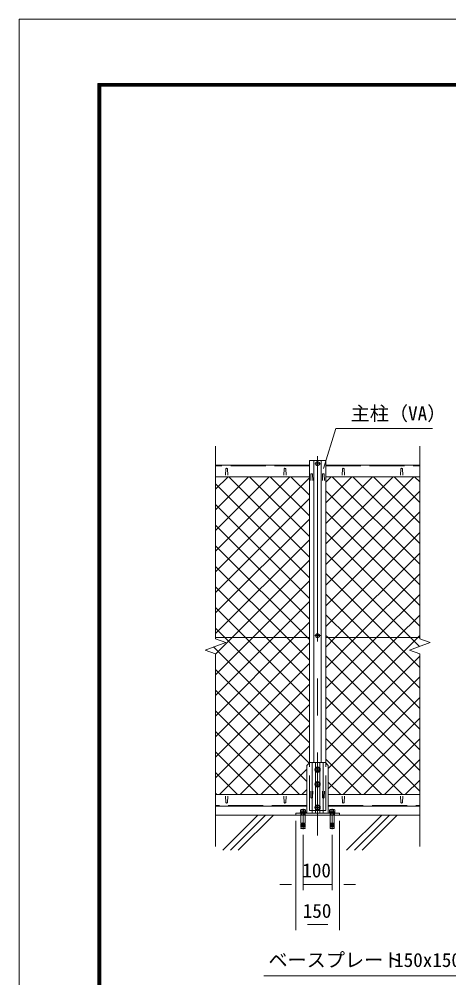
# Model space of a CAD drawing. Units: millimetres, scale not verified. Extents: x -4200 to 4200, y -2970 to 2970.
# Drawn here: x -4200 to -2728, y -317 to 2970 of the extents above; entities that cross this region are included whole.
import ezdxf
from ezdxf.enums import TextEntityAlignment as Align

# ---------------------------------------------------------------- set-up
doc = ezdxf.new("R2010")
doc.units = ezdxf.units.MM
doc.header["$LTSCALE"] = 20
doc.linetypes.add('DASHED', pattern=[7.5, 6, -1.5])
doc.linetypes.add('USER1', pattern=[50.8, 31.75, -6.35, 6.35, -6.35])
for name, color, linetype, lineweight in [('0-1_D-STR1', 1, 'Continuous', 18), ('0-2_D-BMK', 2, 'USER1', 13), ('0-3_D-STR3', 3, 'Continuous', 13), ('0-4_D-STR-DIM', 7, 'Continuous', 9), ('0-5_0', 7, 'Continuous', 9), ('0-6_D-STR-TXT', 7, 'Continuous', 9), ('0-8_D-TTL', 7, 'Continuous', 9), ('0-9_D-BGD', 7, 'Continuous', 9), ('0-A_D-DCR-HCH', 7, 'Continuous', 9)]:
    doc.layers.add(name, color=color, linetype=linetype, lineweight=lineweight)
doc.styles.add('ＭＳ ゴシック', font='')
doc.styles.get('ＭＳ ゴシック').set_extended_font_data('MS Gothic')

msp = doc.modelspace()

# ---------------------------------------------------------------- linework, layer by layer
at = {"layer": '0-1_D-STR1'}
for p, q in [((-3205.17, 1456.37), (-3149.17, 1456.37)), ((-3205.17, 419.87), (-3205.17, 1456.37)), ((-3189.67, 421.37), (-3189.67, 1456.37)), ((-3164.67, 421.37), (-3164.67, 1456.37)), ((-3149.17, 419.87), (-3149.17, 1456.37)), ((-3205.17, 1441.37), (-3527.17, 1441.37)), ((-3492.17, 1428.24), (-3492.92, 1406.74)), ((-3486.17, 1428.24), (-3485.42, 1406.74)), ((-3292.17, 1428.24), (-3292.92, 1406.74)), ((-3286.17, 1428.24), (-3285.42, 1406.74)), ((-3149.17, 1441.37), (-2827.17, 1441.37)), ((-3092.17, 1428.24), (-3092.92, 1406.74)), ((-3086.17, 1428.24), (-3085.42, 1406.74)), ((-2892.17, 1428.24), (-2892.92, 1406.74)), ((-2886.17, 1428.24), (-2885.42, 1406.74)), ((-3527.17, 1401.37), (-3205.17, 1401.37)), ((-3200.17, 1409.75), (-3200.92, 1388.25)), ((-3194.17, 1409.75), (-3193.42, 1388.25)), ((-3160.17, 1409.75), (-3160.92, 1388.25)), ((-3154.17, 1409.75), (-3153.42, 1388.25)), ((-2827.17, 1401.37), (-3149.17, 1401.37)), ((-3527.17, 311.37), (-3213.67, 311.37)), ((-3492.17, 284.5), (-3492.92, 306)), ((-3486.17, 284.5), (-3485.42, 306)), ((-3292.17, 284.5), (-3292.92, 306)), ((-3286.17, 284.5), (-3285.42, 306)), ((-3200.17, 301.7), (-3200.92, 323.2)), ((-3194.17, 301.7), (-3193.42, 323.2)), ((-3160.17, 301.7), (-3160.92, 323.2)), ((-3154.17, 301.7), (-3153.42, 323.2)), ((-2827.17, 311.37), (-3140.67, 311.37)), ((-3092.17, 284.5), (-3092.92, 306)), ((-3086.17, 284.5), (-3085.42, 306)), ((-2892.17, 284.5), (-2892.92, 306)), ((-2886.17, 284.5), (-2885.42, 306)), ((-3213.67, 271.37), (-3527.17, 271.37)), ((-3140.67, 271.37), (-2827.17, 271.37))]:
    msp.add_line(p, q, dxfattribs=at)
at = {"layer": '0-1_D-STR1', "linetype": 'DASHED'}
for p, q in [((-3205.17, 1438.37), (-3527.17, 1438.37)), ((-3149.17, 1438.37), (-2827.17, 1438.37)), ((-3205.17, 256.37), (-3205.17, 419.87)), ((-3149.17, 256.37), (-3149.17, 419.87)), ((-3200.17, 301.7), (-3200.92, 323.2)), ((-3194.17, 301.7), (-3193.42, 323.2)), ((-3160.17, 301.7), (-3160.92, 323.2)), ((-3154.17, 301.7), (-3153.42, 323.2)), ((-3213.67, 274.37), (-3527.17, 274.37)), ((-3140.67, 274.37), (-2827.17, 274.37)), ((-3149.17, 256.37), (-3205.17, 256.37))]:
    msp.add_line(p, q, dxfattribs=at)
at = {"layer": '0-1_D-STR1'}
for centre, start, end in [((-3489.17, 1426.99), 22.61986, 157.38014), ((-3289.17, 1426.99), 22.61986, 157.38014), ((-3089.17, 1426.99), 22.61986, 157.38014), ((-2889.17, 1426.99), 22.61986, 157.38014), ((-3197.17, 1408.5), 22.61986, 157.38014), ((-3157.17, 1408.5), 22.61986, 157.38014), ((-3197.17, 302.95), 202.61986, 337.38014), ((-3157.17, 302.95), 202.61986, 337.38014), ((-3489.17, 285.75), 202.61986, 337.38014), ((-3289.17, 285.75), 202.61986, 337.38014), ((-3089.17, 285.75), 202.61986, 337.38014), ((-2889.17, 285.75), 202.61986, 337.38014)]:
    msp.add_arc(centre, 3.25, start, end, dxfattribs=at)
at = {"layer": '0-1_D-STR1', "linetype": 'DASHED'}
for centre in [(-3197.17, 302.95), (-3157.17, 302.95)]:
    msp.add_arc(centre, 3.25, 202.61986, 337.38014, dxfattribs=at)
at = {"layer": '0-2_D-BMK'}
for p, q in [((-3177.17, 1471.37), (-3177.17, 171.37)), ((-3167.17, 1445.87), (-3187.17, 1445.87)), ((-3167.17, 856.37), (-3187.17, 856.37)), ((-3187.17, 396.87), (-3167.17, 396.87)), ((-3187.17, 346.87), (-3167.17, 346.87)), ((-3227.17, 263.06), (-3227.17, 193.06)), ((-3167.17, 266.87), (-3187.17, 266.87)), ((-3127.17, 263.06), (-3127.17, 193.06))]:
    msp.add_line(p, q, dxfattribs=at)
at = {"layer": '0-3_D-STR3'}
for p, q in [((-3177.17, 1453.37), (-3183.67, 1449.62)), ((-3183.67, 1449.62), (-3183.67, 1442.11)), ((-3170.67, 1449.62), (-3177.17, 1453.37)), ((-3170.67, 1442.11), (-3170.67, 1449.62)), ((-3183.67, 1442.11), (-3177.17, 1438.36)), ((-3177.17, 1438.36), (-3170.67, 1442.11)), ((-3205.17, 849.62), (-3527.17, 849.62)), ((-2827.17, 849.62), (-3149.17, 849.62)), ((-3203.67, 421.37), (-3213.67, 411.37)), ((-3213.67, 247.37), (-3213.67, 411.37)), ((-3203.67, 421.37), (-3150.67, 421.37)), ((-3196.17, 247.37), (-3196.17, 421.37)), ((-3184.67, 421.37), (-3184.67, 401.84)), ((-3169.67, 421.37), (-3169.67, 401.84)), ((-3158.17, 247.37), (-3158.17, 421.37)), ((-3150.67, 421.37), (-3140.67, 411.37)), ((-3140.67, 247.37), (-3140.67, 411.37)), ((-3184.67, 391.89), (-3184.67, 351.84)), ((-3169.67, 391.89), (-3169.67, 351.84)), ((-3184.67, 341.89), (-3184.67, 271.84)), ((-3169.67, 341.89), (-3169.67, 271.84)), ((-3235.97, 251.87), (-3235.97, 259.07)), ((-3220.24, 259.87), (-3233.87, 259.87)), ((-3232.17, 241.37), (-3232.17, 247.37)), ((-3231.57, 259.07), (-3231.57, 251.87)), ((-3231.37, 241.37), (-3231.37, 247.37)), ((-3228.42, 249.37), (-3225.92, 251.87)), ((-3222.97, 241.37), (-3222.97, 247.37)), ((-3222.77, 259.07), (-3222.77, 251.87)), ((-3222.17, 241.37), (-3222.17, 247.37)), ((-3218.37, 251.87), (-3218.37, 259.07)), ((-3184.67, 261.89), (-3184.67, 247.37)), ((-3169.67, 261.89), (-3169.67, 247.37)), ((-3135.97, 251.87), (-3135.97, 259.07)), ((-3120.24, 259.87), (-3133.87, 259.87)), ((-3132.17, 241.37), (-3132.17, 247.37)), ((-3131.57, 259.07), (-3131.57, 251.87)), ((-3131.37, 241.37), (-3131.37, 247.37)), ((-3128.42, 249.37), (-3125.92, 251.87)), ((-3122.97, 241.37), (-3122.97, 247.37)), ((-3122.77, 259.07), (-3122.77, 251.87)), ((-3122.17, 241.37), (-3122.17, 247.37)), ((-3118.37, 251.87), (-3118.37, 259.07)), ((-3227.54, 208.87), (-3234.37, 208.87)), ((-3227.54, 211.37), (-3234.17, 211.37)), ((-3227.54, 206.37), (-3234.17, 206.37)), ((-3227.54, 203.87), (-3234.17, 203.87)), ((-3227.54, 215.16), (-3227.54, 201.37)), ((-3226.79, 215.16), (-3226.79, 201.37)), ((-3226.79, 211.37), (-3220.17, 211.37)), ((-3226.79, 208.87), (-3220.17, 208.87)), ((-3226.79, 206.37), (-3220.17, 206.37)), ((-3226.79, 203.87), (-3220.17, 203.87)), ((-3127.54, 208.87), (-3134.37, 208.87)), ((-3127.54, 211.37), (-3134.17, 211.37)), ((-3127.54, 206.37), (-3134.17, 206.37)), ((-3127.54, 203.87), (-3134.17, 203.87)), ((-3127.54, 215.16), (-3127.54, 201.37)), ((-3126.79, 215.16), (-3126.79, 201.37)), ((-3126.79, 211.37), (-3120.17, 211.37)), ((-3126.79, 208.87), (-3120.17, 208.87)), ((-3126.79, 206.37), (-3120.17, 206.37)), ((-3126.79, 203.87), (-3120.17, 203.87))]:
    msp.add_line(p, q, dxfattribs=at)
at = {"layer": '0-3_D-STR3', "linetype": 'DASHED'}
for p, q in [((-3234.67, 241.37), (-3234.67, 247.37)), ((-3219.67, 241.37), (-3219.67, 247.37)), ((-3134.67, 241.37), (-3134.67, 247.37)), ((-3119.67, 241.37), (-3119.67, 247.37))]:
    msp.add_line(p, q, dxfattribs=at)
at = {"layer": '0-3_D-STR3'}
for points in [[(-3170.67, 860.12), (-3177.17, 863.87), (-3183.67, 860.12), (-3183.67, 852.61), (-3177.17, 848.86), (-3170.67, 852.61)], [(-3170.67, 393.11), (-3177.17, 389.36), (-3183.67, 393.11), (-3183.67, 400.62), (-3177.17, 404.37), (-3170.67, 400.62)], [(-3170.67, 343.11), (-3177.17, 339.36), (-3183.67, 343.11), (-3183.67, 350.62), (-3177.17, 354.37), (-3170.67, 350.62)], [(-3170.67, 263.11), (-3177.17, 259.36), (-3183.67, 263.11), (-3183.67, 270.62), (-3177.17, 274.37), (-3170.67, 270.62)], [(-3252.17, 241.37), (-3102.17, 241.37), (-3102.17, 247.37), (-3252.17, 247.37)], [(-3216.67, 249.37), (-3216.67, 247.37), (-3237.67, 247.37), (-3237.67, 249.37)], [(-3116.67, 249.37), (-3116.67, 247.37), (-3137.67, 247.37), (-3137.67, 249.37)]]:
    msp.add_lwpolyline(points, close=True, dxfattribs=at)
for points in [[(-3236.37, 249.37), (-3236.37, 251.87), (-3217.97, 251.87), (-3217.97, 249.37)], [(-3226.79, 213.03), (-3220.17, 213.03), (-3220.17, 241.37), (-3234.17, 241.37), (-3234.17, 213.03), (-3227.54, 213.03)], [(-3136.37, 249.37), (-3136.37, 251.87), (-3117.97, 251.87), (-3117.97, 249.37)], [(-3126.79, 213.03), (-3120.17, 213.03), (-3120.17, 241.37), (-3134.17, 241.37), (-3134.17, 213.03), (-3127.54, 213.03)], [(-3233.85, 213.03), (-3234.17, 211.37), (-3234.17, 210.53), (-3227.54, 210.53)], [(-3233.85, 210.53), (-3234.17, 208.87), (-3234.17, 208.03), (-3227.54, 208.03)], [(-3233.85, 208.03), (-3234.17, 206.37), (-3234.17, 205.53), (-3227.54, 205.53)], [(-3220.48, 205.53), (-3220.17, 203.87), (-3220.17, 201.37), (-3234.17, 201.37), (-3234.17, 203.87), (-3233.85, 205.53)], [(-3220.69, 201.37), (-3220.17, 195.37), (-3234.17, 195.37), (-3233.64, 201.37)], [(-3220.17, 201.37), (-3226.85, 201.37), (-3234.17, 201.37)], [(-3220.48, 213.03), (-3220.17, 211.37), (-3220.17, 210.53), (-3226.79, 210.53)], [(-3220.48, 210.53), (-3220.17, 208.87), (-3220.17, 208.03), (-3226.79, 208.03)], [(-3220.48, 208.03), (-3220.17, 206.37), (-3220.17, 205.53), (-3226.79, 205.53)], [(-3133.85, 213.03), (-3134.17, 211.37), (-3134.17, 210.53), (-3127.54, 210.53)], [(-3133.85, 210.53), (-3134.17, 208.87), (-3134.17, 208.03), (-3127.54, 208.03)], [(-3133.85, 208.03), (-3134.17, 206.37), (-3134.17, 205.53), (-3127.54, 205.53)], [(-3120.48, 205.53), (-3120.17, 203.87), (-3120.17, 201.37), (-3134.17, 201.37), (-3134.17, 203.87), (-3133.85, 205.53)], [(-3120.69, 201.37), (-3120.17, 195.37), (-3134.17, 195.37), (-3133.64, 201.37)], [(-3120.17, 201.37), (-3126.85, 201.37), (-3134.17, 201.37)], [(-3120.48, 213.03), (-3120.17, 211.37), (-3120.17, 210.53), (-3126.79, 210.53)], [(-3120.48, 210.53), (-3120.17, 208.87), (-3120.17, 208.03), (-3126.79, 208.03)], [(-3120.48, 208.03), (-3120.17, 206.37), (-3120.17, 205.53), (-3126.79, 205.53)]]:
    msp.add_lwpolyline(points, dxfattribs=at)
for centre, radius in [((-3177.17, 1445.87), 6.25), ((-3177.17, 856.37), 6.25), ((-3177.17, 396.87), 9), ((-3177.17, 396.87), 6.25), ((-3177.17, 346.87), 9), ((-3177.17, 346.87), 6.25), ((-3177.17, 266.87), 9), ((-3177.17, 266.87), 6.25)]:
    msp.add_circle(centre, radius, dxfattribs=at)
for centre, radius, start, end in [((-3233.77, 256.45), 3.42, 49.96723, 130.03277), ((-3227.17, 247.37), 12.5, 69.39031, 110.60969), ((-3220.57, 256.51), 3.38, 49.3117, 130.6883), ((-3133.77, 256.45), 3.42, 49.96723, 130.03277), ((-3127.17, 247.37), 12.5, 69.39031, 110.60969), ((-3120.57, 256.51), 3.38, 49.3117, 130.6883), ((-3227.17, 215.16), 0.375, 0, 180), ((-3127.17, 215.16), 0.375, 0, 180)]:
    msp.add_arc(centre, radius, start, end, dxfattribs=at)
at = {"layer": '0-4_D-STR-DIM'}
for p, q in [((-3527.17, 1505.82), (-3527.17, 845.59)), ((-2827.17, 1505.82), (-2827.17, 845.59)), ((-3562.4, 807.12), (-3491.93, 832.77)), ((-3491.93, 832.77), (-3527.17, 845.59)), ((-2862.4, 807.12), (-2791.93, 832.77)), ((-2791.93, 832.77), (-2827.17, 845.59)), ((-3527.17, 794.29), (-3562.4, 807.12)), ((-3527.17, 794.29), (-3527.17, 134.06)), ((-2827.17, 794.29), (-2862.4, 807.12)), ((-2827.17, 794.29), (-2827.17, 134.06)), ((-3252.17, 221.37), (-3252.17, -153.64)), ((-3102.17, 221.37), (-3102.17, -153.64)), ((-3227.17, 173.06), (-3227.17, -16.46)), ((-3127.17, 173.06), (-3127.17, -16.46)), ((-3267.17, 3.54), (-3307.17, 3.54)), ((-3227.17, 3.54), (-3127.17, 3.54)), ((-3087.17, 3.54), (-3047.17, 3.54)), ((-3212.17, -133.64), (-3142.17, -133.64))]:
    msp.add_line(p, q, dxfattribs=at)
at = {"layer": '0-5_0'}
for p, q in [((-3527.17, 1358.45), (-3484.24, 1401.37)), ((-3527.17, 1287.73), (-3413.53, 1401.37)), ((-3527.17, 1217.02), (-3342.82, 1401.37)), ((-3527.17, 1146.31), (-3272.11, 1401.37)), ((-3527.17, 1075.6), (-3205.17, 1397.6)), ((-3205.17, 1125.53), (-3481.01, 1401.37)), ((-3205.17, 1196.24), (-3410.3, 1401.37)), ((-3205.17, 1266.95), (-3339.59, 1401.37)), ((-3205.17, 1337.66), (-3268.87, 1401.37)), ((-3149.17, 1382.89), (-3130.69, 1401.37)), ((-3149.17, 1312.18), (-3059.98, 1401.37)), ((-3149.17, 1241.47), (-2989.27, 1401.37)), ((-3149.17, 1170.76), (-2918.56, 1401.37)), ((-3149.17, 1100.05), (-2847.85, 1401.37)), ((-2827.17, 1101.08), (-3127.45, 1401.37)), ((-2827.17, 1171.79), (-3056.74, 1401.37)), ((-2827.17, 1242.5), (-2986.03, 1401.37)), ((-2827.17, 1313.21), (-2915.32, 1401.37)), ((-2827.17, 1383.92), (-2844.61, 1401.37)), ((-3205.17, 1054.82), (-3527.17, 1376.82)), ((-2827.17, 1030.37), (-3149.17, 1352.37)), ((-3149.17, 1029.34), (-2827.17, 1351.34)), ((-3527.17, 1004.89), (-3205.17, 1326.89)), ((-3205.17, 984.11), (-3527.17, 1306.11)), ((-3527.17, 934.18), (-3205.17, 1256.18)), ((-2827.17, 959.66), (-3149.17, 1281.66)), ((-3149.17, 958.63), (-2827.17, 1280.63)), ((-3205.17, 913.39), (-3527.17, 1235.39)), ((-3527.17, 863.47), (-3205.17, 1185.47)), ((-2827.17, 888.95), (-3149.17, 1210.95)), ((-3149.17, 887.92), (-2827.17, 1209.92)), ((-3212.1, 849.62), (-3527.17, 1164.68)), ((-3116.76, 849.62), (-2827.17, 1139.21)), ((-3282.81, 849.62), (-3527.17, 1093.97)), ((-3470.31, 849.62), (-3205.17, 1114.76)), ((-2929.26, 849.62), (-3149.17, 1069.53)), ((-3046.04, 849.62), (-2827.17, 1068.5)), ((-3353.52, 849.62), (-3527.17, 1023.26)), ((-3399.6, 849.62), (-3205.17, 1044.05)), ((-2999.97, 849.62), (-3149.17, 998.82)), ((-2975.33, 849.62), (-2827.17, 997.79)), ((-3328.89, 849.62), (-3205.17, 973.34)), ((-3424.23, 849.62), (-3527.17, 952.55)), ((-3070.68, 849.62), (-3149.17, 928.11)), ((-2904.62, 849.62), (-2827.17, 927.07)), ((-3258.18, 849.62), (-3205.17, 902.63)), ((-3494.94, 849.62), (-3527.17, 881.84)), ((-3141.39, 849.62), (-3149.17, 857.39)), ((-2833.91, 849.62), (-2827.17, 856.36)), ((-3527.17, 792.76), (-3470.31, 849.62)), ((-3527.17, 722.05), (-3399.6, 849.62)), ((-3527.17, 651.34), (-3328.89, 849.62)), ((-3527.17, 580.63), (-3258.18, 849.62)), ((-3527.17, 509.92), (-3205.17, 831.92)), ((-3205.17, 559.84), (-3494.94, 849.62)), ((-3205.17, 630.55), (-3424.23, 849.62)), ((-3205.17, 701.26), (-3353.52, 849.62)), ((-3205.17, 771.97), (-3282.81, 849.62)), ((-3205.17, 842.68), (-3212.1, 849.62)), ((-3149.17, 817.21), (-3116.76, 849.62)), ((-3149.17, 746.5), (-3046.04, 849.62)), ((-3149.17, 675.79), (-2975.33, 849.62)), ((-3149.17, 605.07), (-2904.62, 849.62)), ((-3149.17, 534.36), (-2833.91, 849.62)), ((-2827.17, 535.39), (-3141.39, 849.62)), ((-2827.17, 606.11), (-3070.68, 849.62)), ((-2827.17, 676.82), (-2999.97, 849.62)), ((-2827.17, 747.53), (-2929.26, 849.62)), ((-3205.17, 489.13), (-3533.63, 817.59)), ((-3527.17, 439.21), (-3205.17, 761.21)), ((-2827.17, 464.68), (-3149.17, 786.68)), ((-3149.17, 463.65), (-2827.17, 785.65)), ((-3205.89, 419.14), (-3527.17, 740.42)), ((-3527.17, 368.5), (-3205.17, 690.5)), ((-2827.17, 393.97), (-3149.17, 715.97)), ((-3140.67, 401.44), (-2827.17, 714.94)), ((-3213.67, 356.21), (-3527.17, 669.71)), ((-2827.17, 323.26), (-3149.17, 645.26)), ((-3140.67, 330.73), (-2827.17, 644.23)), ((-3239.53, 311.37), (-3527.17, 599)), ((-3513.58, 311.37), (-3205.17, 619.79)), ((-2885.98, 311.37), (-3149.17, 574.55)), ((-3089.32, 311.37), (-2827.17, 573.52)), ((-3310.25, 311.37), (-3527.17, 528.29)), ((-3442.87, 311.37), (-3205.17, 549.07)), ((-2956.69, 311.37), (-3149.17, 503.84)), ((-3018.61, 311.37), (-2827.17, 502.81)), ((-3372.16, 311.37), (-3205.17, 478.36)), ((-3380.96, 311.37), (-3527.17, 457.58)), ((-3027.4, 311.37), (-3149.17, 433.13)), ((-2947.9, 311.37), (-2827.17, 432.1)), ((-3301.45, 311.37), (-3213.67, 399.15)), ((-3451.67, 311.37), (-3527.17, 386.87)), ((-3098.11, 311.37), (-3140.67, 353.92)), ((-2877.19, 311.37), (-2827.17, 361.39)), ((-3522.38, 311.37), (-3527.17, 316.16)), ((-3230.74, 311.37), (-3213.67, 328.44))]:
    msp.add_line(p, q, dxfattribs=at)
msp.add_lwpolyline([(-2828.42, 819.49), (-2858.55, 849.62), (-3149.17, 1140.24)], dxfattribs=at)
at = {"layer": '0-6_D-STR-TXT'}
for points in [[(-2783.45, 1567.1), (-3114.83, 1567.1), (-3156.53, 1429.44)], [(-3360.96, -309.44), (-2599.67, -309.44), (-2384.91, 225.34)]]:
    msp.add_lwpolyline(points, dxfattribs=at)
at = {"layer": '0-8_D-TTL', "color": 2, "lineweight": 18}
msp.add_lwpolyline([(-4200, 2970), (4200, 2970), (4200, -2970), (-4200, -2970)], close=True, dxfattribs=at)
at = {"layer": '0-8_D-TTL'}
for points in [[(-3930, 2750), (3930, 2750), (3930, -2750), (-3930, -2750)], [(-3927.5, 2747.5), (3927.5, 2747.5), (3927.5, -2747.5), (-3927.5, -2747.5)], [(-3925, 2745), (3925, 2745), (3925, -2745), (-3925, -2745)], [(-3922.5, 2742.5), (3922.5, 2742.5), (3922.5, -2742.5), (-3922.5, -2742.5)], [(-3920, 2740), (3920, 2740), (3920, -2740), (-3920, -2740)]]:
    msp.add_lwpolyline(points, close=True, dxfattribs=at)
at = {"layer": '0-9_D-BGD'}
msp.add_line((-3527.17, 241.37), (-2827.17, 241.37), dxfattribs=at)
at = {"layer": '0-A_D-DCR-HCH'}
for p, q in [((-3502.08, 120.93), (-3383.02, 239.99)), ((-3475.56, 120.93), (-3356.5, 239.99)), ((-3449.05, 120.93), (-3329.99, 239.99)), ((-3077.82, 120.93), (-2958.75, 239.99)), ((-3051.3, 120.93), (-2932.24, 239.99)), ((-3024.78, 120.93), (-2905.72, 239.99))]:
    msp.add_line(p, q, dxfattribs=at)

# ---------------------------------------------------------------- texts
at = {"layer": '0-4_D-STR-DIM', "style": 'ＭＳ ゴシック'}
for s, p in [('100', (-3229.69, 13.2)), ('150', (-3228.09, -125.5))]:
    msp.add_text(s, height=48.09, dxfattribs=at).set_placement(p, align=Align.BOTTOM_LEFT)
at = {"layer": '0-6_D-STR-TXT', "style": 'ＭＳ ゴシック'}
for s, p in [('主柱（VA）', (-3063.91, 1579.68)), ('ベースプレート', (-3345.9, -294.04)), (' 150x150x6', (-2947.73, -294.04))]:
    msp.add_text(s, height=48.09, dxfattribs=at).set_placement(p, align=Align.BOTTOM_LEFT)

doc.saveas('drawing.dxf')
